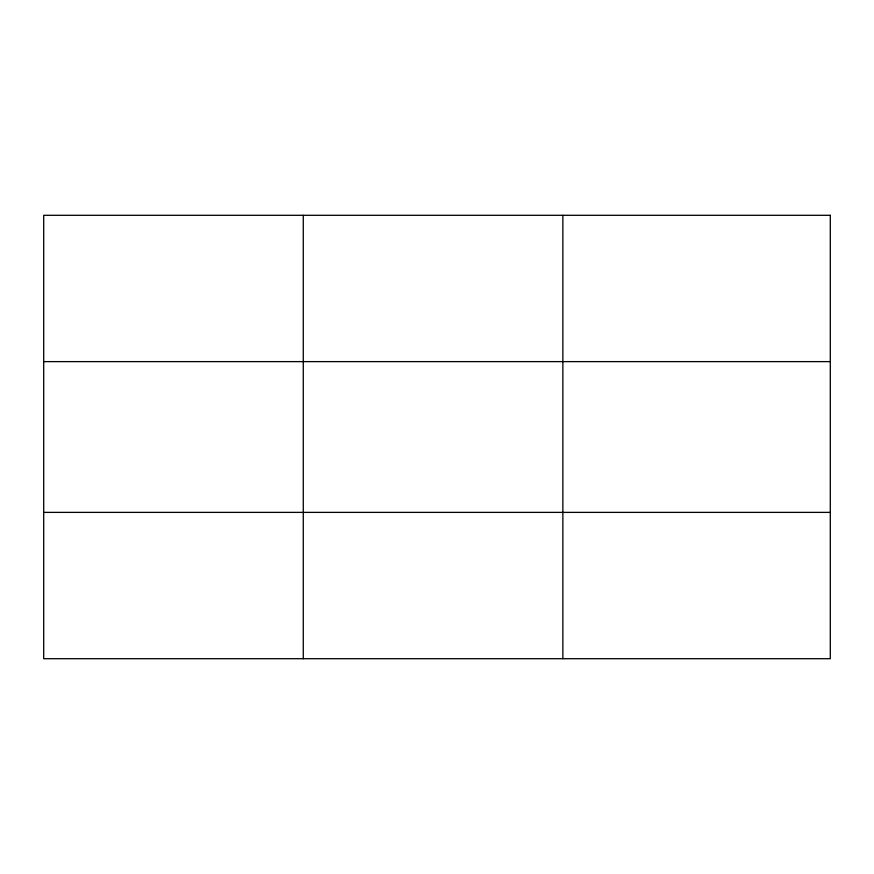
<?xml version="1.0" encoding="UTF-8"?>
<svg xmlns="http://www.w3.org/2000/svg" width="874" height="874" viewBox="0 0 874 874"><rect width="100%" height="100%" fill="white"/><g stroke="black" fill="none" stroke-linecap="round" stroke-linejoin="round"><path stroke-width="1.31" d="M303.278 658.701L303.278 215.299M562.856 658.701L562.856 215.299M43.7 361.618L830.3 361.618M43.7 512.383L830.3 512.383M830.3 215.299L830.3 658.701L43.7 658.701L43.7 215.299L830.3 215.299"/></g></svg>
